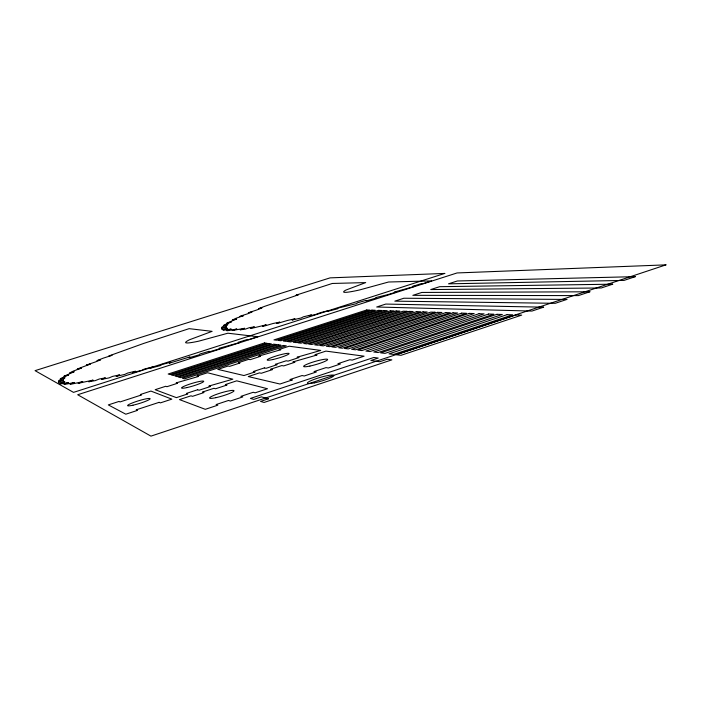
<?xml version="1.0" encoding="UTF-8"?>
<svg xmlns="http://www.w3.org/2000/svg" width="701" height="701" viewBox="0 0 701 701"><rect width="100%" height="100%" fill="white"/><g stroke="black" fill="none" stroke-linecap="round" stroke-linejoin="round"><path stroke-width="1.05" d="M63.423 379.828L63.388 380.661C55.309 381.659 58.192 384.77 63.905 381.405L64.913 381.94C53.013 385.48 66.096 383.07 68.645 382.553C55.554 386.61 73.474 382.65 74.604 382.466C60.426 387.022 83.323 381.405 82.771 381.659L78.1 383.351L93.084 380.117L88.729 381.773L95.292 380.617L99.244 379.031L105.422 377.848L101.47 379.443L109.102 377.883L112.572 376.393L119.617 374.869L116.156 376.367L117.207 376.139L124.734 374.43L127.652 373.055L135.451 371.223L132.559 372.599L141.944 370.312L144.222 369.085L152.652 366.965L150.391 368.183L155.368 366.903L160.406 365.58L162.01 364.529L170.904 362.154L169.335 363.206L189.866 356.905L189.025 357.747L199.058 354.864L199.864 354.031L209.17 351.289L209.064 351.928L219.799 348.695L219.194 348.274L239.628 342.535L238.287 342.342L247.278 339.459L248.645 339.643L257.714 336.725L227.895 333.203L198.847 341.133A37.758 3.374 -16.6 0 1 187.027 342.991L185.756 342.771A37.828 3.391 -16.6 0 1 189.664 339.696L212.114 331.345L189.112 328.655L143.705 343.42L110.162 355.486L108.9 355.959L112.064 355.311L103.213 358.167L96.992 360.638L100.541 359.841L95.441 361.935L86.372 365.072L90.28 364.126L79.213 368.262L77.206 369.199L81.447 368.113L73.491 370.995L69.679 372.95L74.192 371.732L63.94 376.271L68.68 374.93C66.989 375.622 53.101 381.432 65.053 377.646L64.01 378.768C59.147 378.803 54.669 383.815 63.423 379.828M226.292 326.482L226.248 327.262C218.563 328.156 221.288 331.047 226.73 327.954L227.685 328.454C216.355 331.687 228.789 329.505 231.216 329.041C218.747 332.747 235.799 329.155 236.868 328.988L232.197 330.539L244.631 328.278L240.171 329.82L245.315 329.155L249.468 327.639L254.445 326.894L250.283 328.41L253.727 327.849L266.205 324.835L262.419 326.298L265.539 325.702L273.04 323.503L279.778 322.118L276.448 323.503L278.963 322.968L287.463 320.462L294.937 318.789L292.151 320.059L301.15 317.965L303.367 316.826L311.463 314.872L309.272 316.002L315.871 314.381L320.48 312.637L329.058 310.447L327.516 311.419L330.031 310.771L337.628 308.773L338.504 307.967L356.94 303.524L357.098 302.911L366.141 300.37L366.018 300.966L372.546 299.09L376.463 297.96L375.902 297.557L387.46 294.718L395.837 292.194L394.549 292.01L414.65 286.35L412.687 286.385L421.117 283.677L423.115 283.633L431.614 280.908L388.573 282.004L359.639 289.934A36.803 3.181 -16 0 1 346.276 292.335L344.34 292.343A36.873 3.19 -16 0 1 345.9 290.074L365.703 282.591L332.283 283.467L296.085 295.156L298.302 294.841L264.514 306.39L258.52 308.685L261.929 307.949L257.013 309.895L248.312 312.804L252.053 311.927L247.795 313.75L241.442 315.757L239.523 316.624L243.571 315.625L235.965 318.289L232.311 320.103L236.623 318.981L226.817 323.17L231.339 321.943C229.972 322.539 216.46 327.866 227.86 324.458L226.861 325.501C222.27 325.518 217.941 330.075 226.292 326.482M665.95 264.864L150.952 436.136L77.688 394.742L457.052 272.952L665.95 264.864M516.024 314.933L396.302 354.75L400.972 355.319L521.693 315.117L516.024 314.933M268.334 398.834L260.57 401.419L264.075 402.453L391.841 359.867L387.215 359.254L379.784 361.734L370.908 360.489L378.225 358.062L373.843 357.475L250.45 398.413L253.762 399.395L261.394 396.862L268.334 398.834M543.617 307.178L531.928 311.069L376.691 307.003L385.769 304.068L543.617 307.178M566.846 299.441L555.262 303.305L394.829 301.15L403.846 298.24L566.846 299.441M589.874 291.782L578.386 295.603L412.845 295.34L421.809 292.448L589.874 291.782M612.692 284.185L601.309 287.971L430.738 289.566L439.641 286.691L612.692 284.185M635.316 276.65L624.03 280.409L448.517 283.835L457.359 280.978L635.316 276.65M488.658 314.022L373.782 352.016L378.032 352.533L493.828 314.197L488.658 314.022M228.526 400.446L216.101 404.556L217.845 405.169L205.297 409.323L179.465 399.596L191.005 395.811L192.486 396.328L204.044 392.542L202.501 392.043L213.945 388.293L215.54 388.775L226.993 385.015L225.354 384.56L236.701 380.836L267.484 388.74L255.155 392.814L253.219 392.28L240.899 396.354L242.774 396.915L230.34 401.033L228.526 400.446M292.124 379.995L279.936 384.025L248.268 376.56L259.493 372.879L261.298 373.274L272.54 369.585L270.682 369.208L281.82 365.563L283.73 365.913L294.876 362.259L292.913 361.926L317.036 354.995L314.968 354.697L325.93 351.105L364.082 356.178L352.217 360.104L349.799 359.753L337.943 363.679L340.309 364.047L328.34 368.007L326.035 367.613L314.074 371.565L316.317 371.986L304.243 375.981L302.061 375.543L289.995 379.53L292.124 379.995M496.983 314.302L380.617 352.848L384.998 353.374L502.302 314.477L496.983 314.302M507.165 314.635L389.011 353.865L393.541 354.417L512.676 314.819L507.165 314.635M461.749 313.128L351.674 349.335L355.538 349.799L466.454 313.286L461.749 313.128M469.32 313.382L357.887 350.088L361.856 350.57L474.156 313.54L469.32 313.382M479.072 313.706L365.904 351.061L370.014 351.56L484.076 313.873L479.072 313.706M159.118 402.339L136.213 409.831L137.396 410.409L125.821 414.203L108.313 404.906L119.03 401.436L120.046 401.936L141.453 394.978L140.34 394.514L150.934 391.079L171.85 399.141L160.415 402.882L159.118 402.339M197.629 389.747L186.361 393.427L187.789 393.927L176.415 397.642L155.158 389.703L165.699 386.286L166.926 386.707L177.467 383.289L176.196 382.877L198.444 376.481L197.077 376.104L207.461 372.73L232.82 379.188L208.863 386.076L210.396 386.523L199.11 390.22L197.629 389.747M264.33 367.929L253.324 371.53L255.068 371.907L243.966 375.543L217.801 369.374L228.105 366.027L229.613 366.36L239.917 363.004L238.375 362.697L248.601 359.376L250.196 359.674L260.43 356.345L258.8 356.064L280.786 349.738L279.068 349.492L289.145 346.215L320.743 350.421L297.084 357.221L299.029 357.528L288.102 361.103L286.21 360.778L275.291 364.345L277.132 364.686L266.126 368.288L264.33 367.929M435.067 312.243L329.803 346.671L326.359 346.259L430.861 312.103L435.067 312.243M437.617 312.331L331.888 346.925L335.42 347.354L441.928 312.471L437.617 312.331M445.871 312.602L338.653 347.749L342.298 348.195L450.314 312.751L445.871 312.602M453.012 312.839L344.506 348.458L348.248 348.914L457.578 312.988L453.012 312.839M406.974 311.314L306.819 343.884L303.735 343.508L403.198 311.191L406.974 311.314M409.261 311.393L308.685 344.112L311.849 344.498L413.126 311.516L409.261 311.393M416.657 311.638L314.74 344.848L317.991 345.243L420.635 311.77L416.657 311.638M423.053 311.849L319.971 345.479L323.31 345.882L427.137 311.98L423.053 311.849M276.431 344.524L177.116 376.656L175.084 376.051L273.714 344.165L276.431 344.524M381.686 310.473L286.166 341.378L283.388 341.036L378.277 310.359L381.686 310.473M278.078 344.743L178.352 377.024L180.437 377.637L280.856 345.111L278.078 344.743M383.754 310.543L287.857 341.58L290.696 341.93L387.241 310.657L383.754 310.543M283.388 345.453L182.339 378.198L184.477 378.838L286.245 345.83L283.388 345.453M390.422 310.762L293.298 342.246L296.225 342.596L394.006 310.885L390.422 310.762M396.179 310.955L297.995 342.815L300.992 343.175L399.85 311.078L396.179 310.955M264.514 342.938L168.196 374.01L170.133 374.579L267.099 343.288L264.514 342.938M366.719 309.982L273.968 339.897L276.606 340.213L369.962 310.087L366.719 309.982M268.667 343.49L171.307 374.93L173.278 375.517L271.305 343.84L268.667 343.49M371.933 310.149L278.209 340.406L280.917 340.739L375.245 310.263L371.933 310.149M444.767 273.425L73.509 392.376L35.05 370.654L330.092 277.868L444.767 273.425M132.98 405.196A11.742 1.402 -17.1 0 0 150.145 398.79A11.742 1.402 -17.1 0 0 133.646 402.444A11.742 1.402 -17.1 0 0 132.98 405.196M187.132 387.539A11.593 1.384 -16.8 0 0 203.728 381.326A11.593 1.384 -16.8 0 0 187.027 385.068A11.593 1.384 -16.8 0 0 187.132 387.539M272.715 359.569A11.391 1.341 -16.4 0 0 289.084 353.602A11.391 1.341 -16.4 0 0 272.645 357.168A11.391 1.341 -16.4 0 0 272.715 359.569M215.943 397.66A12.784 1.691 -16.7 0 0 234.02 390.729A12.784 1.691 -16.7 0 0 215.356 394.786A12.784 1.691 -16.7 0 0 215.943 397.66M314.399 382.851A13.696 1.937 -16.2 0 0 333.79 375.499A13.696 1.937 -16.2 0 0 313.715 379.548A13.696 1.937 -16.2 0 0 314.399 382.851M309.947 366.062A12.522 1.621 -16.2 0 0 327.647 359.464A12.522 1.621 -16.2 0 0 309.272 363.337A12.522 1.621 -16.2 0 0 309.947 366.062"/></g></svg>
